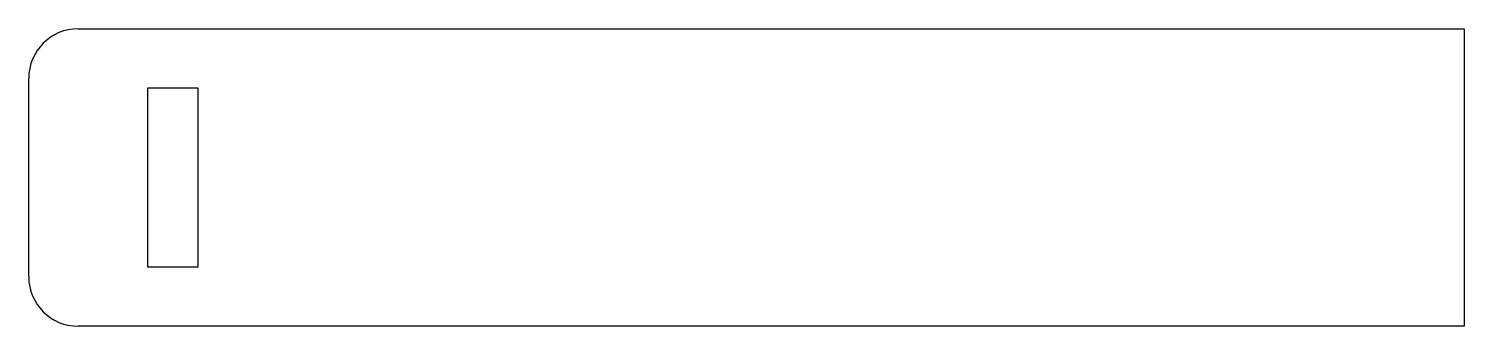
# Paper-space layout '_Bottom' of a CAD drawing. Header units: millimetres. Extents: x -73 to 72, y -15 to 15.
import ezdxf

# ---------------------------------------------------------------- set-up
doc = ezdxf.new("R2010")
doc.units = ezdxf.units.MM

psp = doc.layouts.new('_Bottom')

# ---------------------------------------------------------------- linework, layer by layer
at = {"color": 7, "linetype": 'Continuous', "lineweight": 25}
for p, q in [((-67.5, 15), (72.5, 15)), ((72.5, 15), (72.5, -15)), ((-72.5, -10), (-72.5, 10)), ((-55.4, 9), (-60.5, 9)), ((-60.5, 9), (-60.5, -9)), ((-55.4, -9), (-55.4, 9)), ((-60.5, -9), (-55.4, -9)), ((72.5, -15), (-67.5, -15))]:
    psp.add_line(p, q, dxfattribs=at)
for centre, start, end in [((-67.5, 10), 90, 180), ((-67.5, -10), 180, 270)]:
    psp.add_arc(centre, 5, start, end, dxfattribs=at)

doc.saveas('drawing.dxf')
